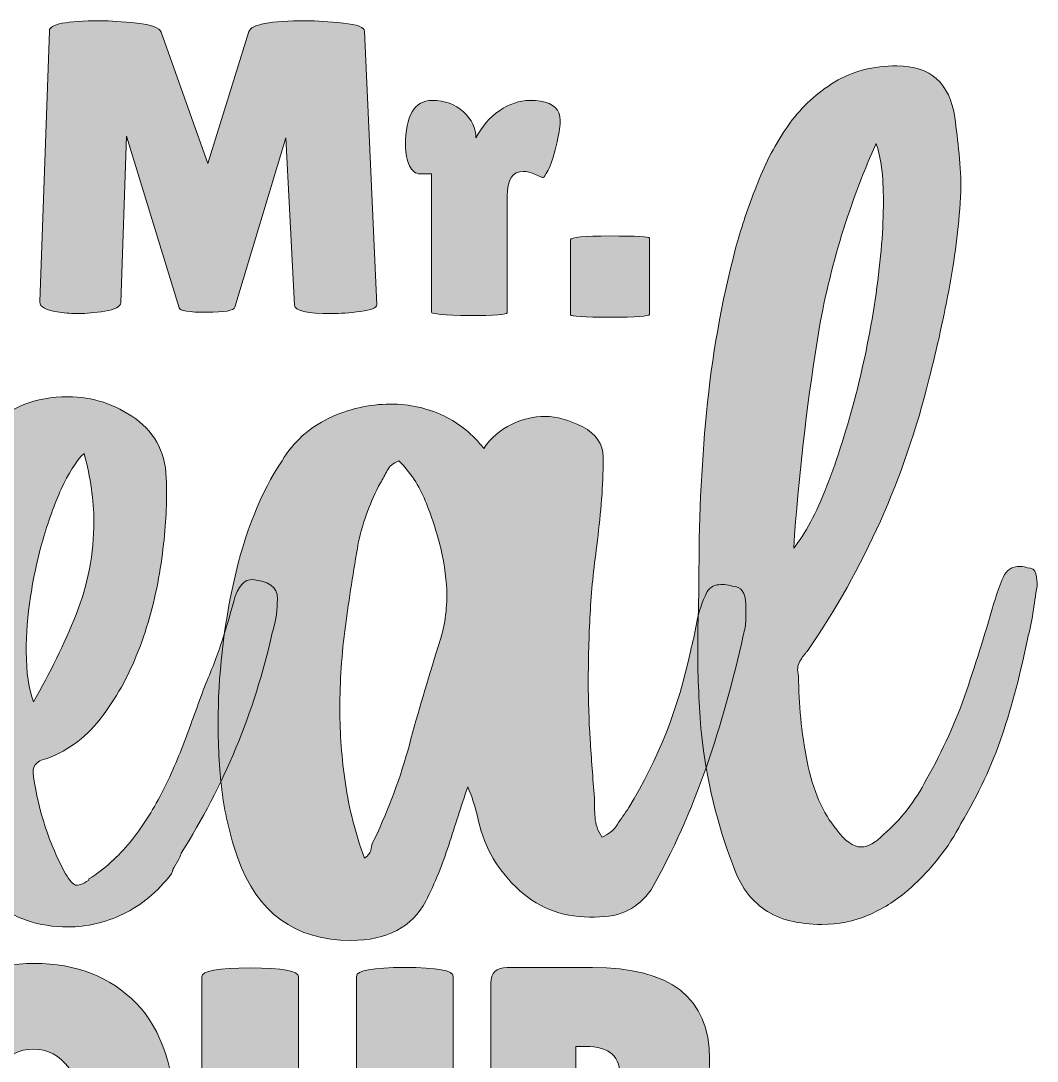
# Model space of a CAD drawing. Header units: inches. Extents: x 149 to 932, y -959 to -133.
# Drawn here: x 502.6 to 923.9, y -564.3 to -133 of the extents above; entities that cross this region are included whole.
import ezdxf

# ---------------------------------------------------------------- set-up
doc = ezdxf.new("R2010")
doc.units = ezdxf.units.IN
doc.header["$MEASUREMENT"] = 0
doc.layers.add('Layer 1', color=7, linetype='Continuous')

# ---------------------------------------------------------------- blocks, each defined once
blk = doc.blocks.new('block 3')
at = {"layer": 'Layer 1', "true_color": 0xce0100}
h = blk.add_hatch(color=12, dxfattribs=at)
h.dxf.hatch_style = 2
edge = h.paths.add_edge_path()
edge.add_spline(control_points=[(507.72, -656.62), (490.41, -656.62), (476.31, -650.95), (465.4, -639.62), (454.5, -628.28), (449.05, -611.74), (449.05, -590), (449.05, -568.26), (454.56, -551.78), (465.59, -540.57), (476.61, -529.36), (490.84, -523.75), (508.27, -523.75), (525.71, -523.75), (539.78, -529.27), (550.5, -540.29), (561.22, -551.32), (566.58, -568.01), (566.58, -590.37), (566.58, -612.73), (561.09, -629.36), (550.13, -640.26), (539.17, -651.17), (525.03, -656.62), (507.72, -656.62)], knot_values=[0, 0, 0, 0, 1, 1, 1, 2, 2, 2, 3, 3, 3, 4, 4, 4, 5, 5, 5, 6, 6, 6, 7, 7, 7, 8, 8, 8, 8], degree=3, periodic=1)
edge = h.paths.add_edge_path()
edge.add_spline(control_points=[(507.81, -559.23), (501.9, -559.23), (496.94, -561.94), (492.94, -567.36), (488.93, -572.79), (486.93, -580.39), (486.93, -590.18), (486.93, -599.98), (488.84, -607.49), (492.66, -612.73), (496.48, -617.97), (501.5, -620.58), (507.72, -620.58), (513.94, -620.58), (518.99, -617.94), (522.87, -612.64), (526.75, -607.34), (528.7, -599.76), (528.7, -589.91), (528.7, -580.05), (526.69, -572.48), (522.69, -567.18), (518.68, -561.88), (513.73, -559.23), (507.81, -559.23)], knot_values=[0, 0, 0, 0, 1, 1, 1, 2, 2, 2, 3, 3, 3, 4, 4, 4, 5, 5, 5, 6, 6, 6, 7, 7, 7, 8, 8, 8, 8], degree=3, periodic=1)
h = blk.add_hatch(color=12, dxfattribs=at)
h.dxf.hatch_style = 2
edge = h.paths.add_edge_path()
edge.add_spline(control_points=[(641.79, -529.11), (641.79, -526.65), (648.47, -525.41), (661.84, -525.41), (675.2, -525.41), (681.89, -526.65), (681.89, -529.11), (681.89, -529.11), (681.89, -613.93), (681.89, -613.93), (681.89, -626.5), (677.39, -636.75), (668.4, -644.7), (659.4, -652.64), (646.99, -656.62), (631.16, -656.62), (615.33, -656.62), (602.45, -652.52), (592.54, -644.33), (582.62, -636.14), (577.66, -625.08), (577.66, -611.16), (577.66, -611.16), (577.66, -529.29), (577.66, -529.29), (577.66, -526.83), (584.34, -525.6), (597.71, -525.6), (611.08, -525.6), (617.76, -526.83), (617.76, -529.29), (617.76, -529.29), (617.76, -612.64), (617.76, -612.64), (617.76, -615.1), (619.06, -617.07), (621.65, -618.55), (624.35, -620.03), (627.19, -620.77), (630.15, -620.77), (633.1, -620.77), (635.78, -620.09), (638.18, -618.73), (640.58, -617.38), (641.79, -615.35), (641.79, -612.64), (641.79, -612.64), (641.79, -529.11), (641.79, -529.11)], knot_values=[0, 0, 0, 0, 1, 1, 1, 2, 2, 2, 3, 3, 3, 4, 4, 4, 5, 5, 5, 6, 6, 6, 7, 7, 7, 8, 8, 8, 9, 9, 9, 10, 10, 10, 11, 11, 11, 12, 12, 12, 13, 13, 13, 14, 14, 14, 15, 15, 15, 16, 16, 16, 16], degree=3, periodic=1)
h = blk.add_hatch(color=12, dxfattribs=at)
h.dxf.hatch_style = 2
edge = h.paths.add_edge_path()
edge.add_spline(control_points=[(732.71, -652.18), (732.71, -654.15), (726.85, -655.14), (715.15, -655.14), (703.32, -655.14), (697.41, -654.21), (697.41, -652.37), (697.41, -652.37), (697.41, -531.88), (697.41, -531.88), (697.41, -527.57), (699.69, -525.41), (704.25, -525.41), (704.25, -525.41), (739.54, -525.41), (739.54, -525.41), (771.94, -525.41), (788.14, -538.04), (788.14, -563.3), (788.14, -570.94), (786.66, -577.87), (783.71, -584.09), (780.75, -590.31), (776.56, -595.27), (771.14, -598.96), (771.14, -598.96), (794.43, -637.77), (794.43, -637.77), (793.44, -640.72), (790.23, -644.12), (784.81, -647.93), (777.42, -653.23), (771.33, -655.88), (766.52, -655.88), (761.72, -655.88), (758.14, -654.15), (755.8, -650.7), (755.8, -650.7), (738.43, -610.23), (738.43, -610.23), (738.43, -610.23), (732.71, -610.23), (732.71, -610.23), (732.71, -610.23), (732.71, -652.18), (732.71, -652.18)], knot_values=[0, 0, 0, 0, 1, 1, 1, 2, 2, 2, 3, 3, 3, 4, 4, 4, 5, 5, 5, 6, 6, 6, 7, 7, 7, 8, 8, 8, 9, 9, 9, 10, 10, 10, 11, 11, 11, 12, 12, 12, 13, 13, 13, 14, 14, 14, 15, 15, 15, 15], degree=3, periodic=1)
edge = h.paths.add_edge_path()
edge.add_spline(control_points=[(732.71, -558.12), (732.71, -558.12), (732.71, -585.84), (732.71, -585.84), (732.71, -585.84), (733.63, -585.84), (733.63, -585.84), (745.33, -585.84), (751.18, -580.98), (751.18, -571.24), (751.18, -566.81), (750.04, -563.51), (747.77, -561.36), (745.48, -559.2), (741.76, -558.12), (736.58, -558.12), (736.58, -558.12), (732.71, -558.12), (732.71, -558.12)], knot_values=[0, 0, 0, 0, 1, 1, 1, 2, 2, 2, 3, 3, 3, 4, 4, 4, 5, 5, 5, 6, 6, 6, 6], degree=3, periodic=1)
at = {"layer": 'Layer 1', "lineweight": 0}
for points, knots in [([(507.72, -656.62), (490.41, -656.62), (476.31, -650.95), (465.4, -639.62), (454.5, -628.28), (449.05, -611.74), (449.05, -590), (449.05, -568.26), (454.56, -551.78), (465.59, -540.57), (476.61, -529.36), (490.84, -523.75), (508.27, -523.75), (525.71, -523.75), (539.78, -529.27), (550.5, -540.29), (561.22, -551.32), (566.58, -568.01), (566.58, -590.37), (566.58, -612.73), (561.09, -629.36), (550.13, -640.26), (539.17, -651.17), (525.03, -656.62), (507.72, -656.62)], [0, 0, 0, 0, 1, 1, 1, 2, 2, 2, 3, 3, 3, 4, 4, 4, 5, 5, 5, 6, 6, 6, 7, 7, 7, 8, 8, 8, 8]), ([(641.79, -529.11), (641.79, -526.65), (648.47, -525.41), (661.84, -525.41), (675.2, -525.41), (681.89, -526.65), (681.89, -529.11), (681.89, -529.11), (681.89, -613.93), (681.89, -613.93), (681.89, -626.5), (677.39, -636.75), (668.4, -644.7), (659.4, -652.64), (646.99, -656.62), (631.16, -656.62), (615.33, -656.62), (602.45, -652.52), (592.54, -644.33), (582.62, -636.14), (577.66, -625.08), (577.66, -611.16), (577.66, -611.16), (577.66, -529.29), (577.66, -529.29), (577.66, -526.83), (584.34, -525.6), (597.71, -525.6), (611.08, -525.6), (617.76, -526.83), (617.76, -529.29), (617.76, -529.29), (617.76, -612.64), (617.76, -612.64), (617.76, -615.1), (619.06, -617.07), (621.65, -618.55), (624.35, -620.03), (627.19, -620.77), (630.15, -620.77), (633.1, -620.77), (635.78, -620.09), (638.18, -618.73), (640.58, -617.38), (641.79, -615.35), (641.79, -612.64), (641.79, -612.64), (641.79, -529.11), (641.79, -529.11)], [0, 0, 0, 0, 1, 1, 1, 2, 2, 2, 3, 3, 3, 4, 4, 4, 5, 5, 5, 6, 6, 6, 7, 7, 7, 8, 8, 8, 9, 9, 9, 10, 10, 10, 11, 11, 11, 12, 12, 12, 13, 13, 13, 14, 14, 14, 15, 15, 15, 16, 16, 16, 16]), ([(732.71, -652.18), (732.71, -654.15), (726.85, -655.14), (715.15, -655.14), (703.32, -655.14), (697.41, -654.21), (697.41, -652.37), (697.41, -652.37), (697.41, -531.88), (697.41, -531.88), (697.41, -527.57), (699.69, -525.41), (704.25, -525.41), (704.25, -525.41), (739.54, -525.41), (739.54, -525.41), (771.94, -525.41), (788.14, -538.04), (788.14, -563.3), (788.14, -570.94), (786.66, -577.87), (783.71, -584.09), (780.75, -590.31), (776.56, -595.27), (771.14, -598.96), (771.14, -598.96), (794.43, -637.77), (794.43, -637.77), (793.44, -640.72), (790.23, -644.12), (784.81, -647.93), (777.42, -653.23), (771.33, -655.88), (766.52, -655.88), (761.72, -655.88), (758.14, -654.15), (755.8, -650.7), (755.8, -650.7), (738.43, -610.23), (738.43, -610.23), (738.43, -610.23), (732.71, -610.23), (732.71, -610.23), (732.71, -610.23), (732.71, -652.18), (732.71, -652.18)], [0, 0, 0, 0, 1, 1, 1, 2, 2, 2, 3, 3, 3, 4, 4, 4, 5, 5, 5, 6, 6, 6, 7, 7, 7, 8, 8, 8, 9, 9, 9, 10, 10, 10, 11, 11, 11, 12, 12, 12, 13, 13, 13, 14, 14, 14, 15, 15, 15, 15]), ([(507.81, -559.23), (501.9, -559.23), (496.94, -561.94), (492.94, -567.36), (488.93, -572.79), (486.93, -580.39), (486.93, -590.18), (486.93, -599.98), (488.84, -607.49), (492.66, -612.73), (496.48, -617.97), (501.5, -620.58), (507.72, -620.58), (513.94, -620.58), (518.99, -617.94), (522.87, -612.64), (526.75, -607.34), (528.7, -599.76), (528.7, -589.91), (528.7, -580.05), (526.69, -572.48), (522.69, -567.18), (518.68, -561.88), (513.73, -559.23), (507.81, -559.23)], [0, 0, 0, 0, 1, 1, 1, 2, 2, 2, 3, 3, 3, 4, 4, 4, 5, 5, 5, 6, 6, 6, 7, 7, 7, 8, 8, 8, 8]), ([(732.71, -558.12), (732.71, -558.12), (732.71, -585.84), (732.71, -585.84), (732.71, -585.84), (733.63, -585.84), (733.63, -585.84), (745.33, -585.84), (751.18, -580.98), (751.18, -571.24), (751.18, -566.81), (750.04, -563.51), (747.77, -561.36), (745.48, -559.2), (741.76, -558.12), (736.58, -558.12), (736.58, -558.12), (732.71, -558.12), (732.71, -558.12)], [0, 0, 0, 0, 1, 1, 1, 2, 2, 2, 3, 3, 3, 4, 4, 4, 5, 5, 5, 6, 6, 6, 6])]:
    blk.add_open_spline(points, degree=3, knots=knots, dxfattribs=at)
blk = doc.blocks.new('block 4')
at = {"layer": 'Layer 1', "true_color": 0x231f20}
h = blk.add_hatch(color=250, dxfattribs=at)
h.dxf.hatch_style = 2
edge = h.paths.add_edge_path()
edge.add_spline(control_points=[(784.73, -428.55), (783.72, -416.66), (783.21, -405.27), (783.21, -394.39), (783.21, -388.62), (783.28, -383.01), (783.46, -377.57), (783.63, -372.14), (783.72, -366.53), (783.72, -360.74), (783.72, -337.29), (784.9, -314.1), (787.28, -291.16), (789.65, -268.22), (793.91, -245.53), (800.03, -223.1), (802.4, -215.29), (805.29, -207.13), (808.7, -198.63), (812.09, -190.14), (816.34, -182.4), (821.44, -175.43), (826.54, -168.47), (832.73, -162.78), (840.05, -158.36), (847.35, -153.94), (855.93, -151.73), (865.79, -151.73), (879.72, -151.73), (887.71, -158.87), (889.75, -173.14), (890.43, -177.9), (891.03, -182.91), (891.54, -188.18), (892.05, -193.45), (892.3, -198.63), (892.3, -203.73), (891.62, -216.65), (890.09, -229.56), (887.71, -242.47), (885.33, -255.39), (882.44, -268.47), (879.05, -281.73), (873.95, -302.12), (867.23, -321.67), (858.91, -340.36), (850.58, -359.05), (840.47, -377.06), (828.58, -394.39), (827.56, -395.41), (826.54, -396.77), (825.52, -398.47), (824.5, -400.18), (824.32, -402.22), (825.01, -404.59), (825.01, -416.15), (826.19, -427.96), (828.58, -440.02), (830.95, -452.09), (835.03, -461.52), (840.81, -468.31), (844.2, -473.08), (847.6, -475.45), (851.01, -475.45), (853.72, -475.45), (856.78, -473.75), (860.18, -470.35), (867.32, -464.23), (873.26, -456.59), (878.03, -447.41), (884.82, -435.52), (890.34, -423.28), (894.59, -410.71), (898.84, -398.14), (902.83, -385.39), (906.57, -372.47), (907.59, -369.41), (908.7, -366.44), (909.89, -363.55), (911.08, -360.67), (913.37, -359.21), (916.77, -359.21), (918.12, -359.21), (919.14, -359.39), (919.83, -359.72), (921.87, -359.72), (923.06, -360.58), (923.4, -362.28), (923.73, -363.98), (923.91, -365.68), (923.91, -367.37), (923.22, -371.12), (922.64, -374.85), (922.13, -378.59), (921.61, -382.33), (920.85, -385.9), (919.83, -389.29), (917.1, -403.23), (913.63, -416.49), (909.38, -429.06), (905.12, -441.64), (899.44, -453.87), (892.3, -465.76), (889.92, -470.53), (886.77, -475.37), (882.87, -480.29), (878.96, -485.22), (874.63, -489.72), (869.87, -493.8), (865.11, -497.88), (859.75, -501.2), (853.81, -503.75), (847.86, -506.29), (841.49, -507.57), (834.69, -507.57), (824.83, -507.57), (816.93, -505.53), (810.99, -501.45), (805.04, -497.37), (800.7, -491.43), (797.99, -483.61), (791.19, -465.94), (786.77, -447.59), (784.73, -428.55)], knot_values=[0, 0, 0, 0, 1, 1, 1, 2, 2, 2, 3, 3, 3, 4, 4, 4, 5, 5, 5, 6, 6, 6, 7, 7, 7, 8, 8, 8, 9, 9, 9, 10, 10, 10, 11, 11, 11, 12, 12, 12, 13, 13, 13, 14, 14, 14, 15, 15, 15, 16, 16, 16, 17, 17, 17, 18, 18, 18, 19, 19, 19, 20, 20, 20, 21, 21, 21, 22, 22, 22, 23, 23, 23, 24, 24, 24, 25, 25, 25, 26, 26, 26, 27, 27, 27, 28, 28, 28, 29, 29, 29, 30, 30, 30, 31, 31, 31, 32, 32, 32, 33, 33, 33, 34, 34, 34, 35, 35, 35, 36, 36, 36, 37, 37, 37, 38, 38, 38, 39, 39, 39, 40, 40, 40, 41, 41, 41, 41], degree=3, periodic=1)
edge = h.paths.add_edge_path()
edge.add_spline(control_points=[(857.13, -183.84), (845.22, -210.7), (837.07, -238.06), (832.66, -265.92), (828.23, -293.8), (825.01, -322.34), (822.97, -351.57), (827.72, -345.79), (832.31, -337.21), (836.73, -325.82), (841.15, -314.44), (845.14, -301.86), (848.71, -288.1), (852.28, -274.34), (855.09, -260.32), (857.13, -246.04), (859.16, -231.77), (860.18, -219.02), (860.18, -207.81), (860.18, -197.27), (859.16, -189.29), (857.13, -183.84)], knot_values=[0, 0, 0, 0, 1, 1, 1, 2, 2, 2, 3, 3, 3, 4, 4, 4, 5, 5, 5, 6, 6, 6, 7, 7, 7, 7], degree=3, periodic=1)
h = blk.add_hatch(color=250, dxfattribs=at)
h.dxf.hatch_style = 2
edge = h.paths.add_edge_path()
edge.add_spline(control_points=[(530.86, -488.7), (537.31, -484.63), (543.01, -479.53), (547.94, -473.41), (552.86, -467.29), (557.2, -460.59), (560.94, -453.27), (564.67, -445.97), (567.99, -438.41), (570.88, -430.59), (573.76, -422.78), (576.57, -415.13), (579.29, -407.65), (582.01, -401.53), (584.3, -395.5), (586.17, -389.55), (588.04, -383.61), (589.82, -377.57), (591.53, -371.45), (593.57, -366.02), (596.45, -363.81), (600.19, -364.83), (606.99, -365.84), (609.88, -369.08), (608.86, -374.51), (608.86, -376.89), (608.68, -378.93), (608.35, -380.63), (608.01, -382.33), (607.5, -384.37), (606.82, -386.75), (603.08, -403.4), (598.07, -419.29), (591.78, -434.41), (585.49, -449.54), (577.93, -464.07), (569.1, -478), (569.1, -478.34), (568.75, -479.19), (568.07, -480.55), (568.07, -480.55), (566.04, -484.12), (566.04, -484.12), (565.69, -484.8), (565.53, -485.22), (565.53, -485.39), (565.53, -485.57), (565.35, -485.99), (565.02, -486.66), (559.23, -494.15), (552.61, -499.66), (545.13, -503.24), (537.66, -506.8), (530.01, -508.59), (522.19, -508.59), (509.96, -508.59), (499.68, -505.11), (491.35, -498.14), (483.02, -491.17), (476.39, -482.51), (471.47, -472.14), (466.54, -461.77), (462.97, -450.65), (460.76, -438.74), (458.55, -426.85), (457.45, -416.15), (457.45, -406.63), (458.13, -396.77), (459.31, -385.13), (461.02, -371.7), (462.71, -358.28), (465.86, -345.45), (470.45, -333.22), (475.04, -320.98), (481.41, -310.53), (489.57, -301.86), (497.72, -293.2), (508.6, -288.86), (522.19, -288.86), (532.39, -288.86), (541.73, -291.92), (550.23, -298.04), (558.72, -304.16), (562.98, -313), (562.98, -324.55), (562.98, -324.55), (562.98, -330.67), (562.98, -330.67), (562.98, -339.17), (562.13, -348.94), (560.43, -359.98), (558.72, -371.03), (555.92, -381.82), (552.02, -392.35), (548.11, -402.89), (543.01, -412.41), (536.72, -420.9), (530.43, -429.4), (522.7, -435.35), (513.53, -438.74), (508.76, -439.76), (506.9, -442.31), (507.92, -446.39), (509.96, -460.67), (514.37, -474.1), (521.17, -486.66), (522.87, -489.39), (524.23, -490.92), (525.25, -491.26), (526.27, -491.6), (528.14, -490.92), (530.86, -489.21), (530.86, -489.21), (530.86, -488.7), (530.86, -488.7)], knot_values=[0, 0, 0, 0, 1, 1, 1, 2, 2, 2, 3, 3, 3, 4, 4, 4, 5, 5, 5, 6, 6, 6, 7, 7, 7, 8, 8, 8, 9, 9, 9, 10, 10, 10, 11, 11, 11, 12, 12, 12, 13, 13, 13, 14, 14, 14, 15, 15, 15, 16, 16, 16, 17, 17, 17, 18, 18, 18, 19, 19, 19, 20, 20, 20, 21, 21, 21, 22, 22, 22, 23, 23, 23, 24, 24, 24, 25, 25, 25, 26, 26, 26, 27, 27, 27, 28, 28, 28, 29, 29, 29, 30, 30, 30, 31, 31, 31, 32, 32, 32, 33, 33, 33, 34, 34, 34, 35, 35, 35, 36, 36, 36, 37, 37, 37, 38, 38, 38, 38], degree=3, periodic=1)
edge = h.paths.add_edge_path()
edge.add_spline(control_points=[(528.82, -312.31), (525.42, -315.72), (522.27, -320.65), (519.39, -327.1), (516.5, -333.56), (513.95, -340.61), (511.74, -348.25), (509.53, -355.9), (507.83, -363.72), (506.65, -371.7), (505.45, -379.7), (504.86, -387.26), (504.86, -394.39), (504.86, -403.23), (505.88, -410.2), (507.92, -415.29), (514.71, -403.4), (520.58, -391.33), (525.51, -379.1), (530.43, -366.86), (532.9, -353.95), (532.9, -340.36), (532.9, -331.86), (531.54, -322.51), (528.82, -312.31)], knot_values=[0, 0, 0, 0, 1, 1, 1, 2, 2, 2, 3, 3, 3, 4, 4, 4, 5, 5, 5, 6, 6, 6, 7, 7, 7, 8, 8, 8, 8], degree=3, periodic=1)
h = blk.add_hatch(color=250, dxfattribs=at)
h.dxf.hatch_style = 2
edge = h.paths.add_edge_path()
edge.add_spline(control_points=[(719.99, -297.02), (724.75, -297.02), (729.93, -298.47), (735.54, -301.35), (741.15, -304.25), (743.95, -308.41), (743.95, -313.84), (743.95, -313.84), (743.95, -316.9), (743.95, -316.9), (743.95, -322.34), (743.7, -327.86), (743.19, -333.47), (742.68, -339.08), (742.08, -344.77), (741.4, -350.55), (740.04, -360.07), (739.11, -369.5), (738.6, -378.84), (738.09, -388.2), (737.83, -397.63), (737.83, -407.14), (737.83, -414.96), (738.09, -422.86), (738.6, -430.84), (739.11, -438.83), (739.7, -446.9), (740.38, -455.06), (740.38, -457.78), (740.46, -460.5), (740.64, -463.21), (740.8, -465.94), (741.74, -468.66), (743.44, -471.37), (746.16, -470.35), (748.28, -468.66), (749.81, -466.27), (751.34, -463.9), (752.95, -461.52), (754.66, -459.14), (766.89, -439.09), (775.38, -417.51), (780.15, -394.39), (781.17, -390.66), (782.01, -386.83), (782.7, -382.92), (783.37, -379.02), (784.56, -375.19), (786.26, -371.45), (787.28, -368.74), (788.89, -367.21), (791.11, -366.86), (793.31, -366.53), (795.44, -366.7), (797.48, -367.37), (801.22, -367.37), (803.09, -369.92), (803.09, -375.02), (803.09, -377.4), (803.09, -379.53), (803.09, -381.39), (803.09, -383.26), (802.75, -385.39), (802.07, -387.77), (797.99, -406.46), (792.89, -424.65), (786.77, -442.31), (780.66, -459.99), (773.01, -476.98), (763.83, -493.29), (761.11, -497.04), (757.97, -499.84), (754.4, -501.71), (750.83, -503.58), (746.16, -504.51), (740.38, -504.51), (740.38, -504.51), (738.34, -504.51), (738.34, -504.51), (726.44, -504.51), (716.25, -500.35), (707.76, -492.02), (699.26, -483.7), (693.99, -473.92), (691.95, -462.7), (690.93, -458.63), (689.57, -454.55), (687.87, -450.47), (685.15, -458.63), (682.52, -466.7), (679.97, -474.68), (677.42, -482.68), (674.28, -490.41), (670.54, -497.88), (664.76, -508.75), (654.39, -514.2), (639.44, -514.2), (616.33, -514.2), (600.7, -502.81), (592.54, -480.04), (589.48, -471.21), (587.35, -462.37), (586.17, -453.53), (584.97, -444.7), (584.39, -434.84), (584.39, -423.96), (584.39, -404.59), (586.59, -384.96), (591.01, -365.08), (595.42, -345.2), (602.05, -328.63), (610.89, -315.37), (615.65, -307.56), (622.11, -301.7), (630.27, -297.79), (638.42, -293.88), (646.91, -291.92), (655.76, -291.92), (663.91, -291.92), (671.3, -293.54), (677.93, -296.77), (684.56, -300), (690.08, -304.5), (694.5, -310.28), (697.56, -305.86), (701.38, -302.55), (705.97, -300.33), (710.56, -298.13), (715.23, -297.02), (719.99, -297.02)], knot_values=[0, 0, 0, 0, 1, 1, 1, 2, 2, 2, 3, 3, 3, 4, 4, 4, 5, 5, 5, 6, 6, 6, 7, 7, 7, 8, 8, 8, 9, 9, 9, 10, 10, 10, 11, 11, 11, 12, 12, 12, 13, 13, 13, 14, 14, 14, 15, 15, 15, 16, 16, 16, 17, 17, 17, 18, 18, 18, 19, 19, 19, 20, 20, 20, 21, 21, 21, 22, 22, 22, 23, 23, 23, 24, 24, 24, 25, 25, 25, 26, 26, 26, 27, 27, 27, 28, 28, 28, 29, 29, 29, 30, 30, 30, 31, 31, 31, 32, 32, 32, 33, 33, 33, 34, 34, 34, 35, 35, 35, 36, 36, 36, 37, 37, 37, 38, 38, 38, 39, 39, 39, 40, 40, 40, 41, 41, 41, 42, 42, 42, 43, 43, 43, 43], degree=3, periodic=1)
edge = h.paths.add_edge_path()
edge.add_spline(control_points=[(675.64, -392.35), (678.01, -385.56), (679.21, -378.42), (679.21, -370.94), (679.21, -365.51), (678.35, -359.05), (676.66, -351.57), (674.95, -344.77), (672.83, -338.23), (670.28, -331.94), (667.74, -325.66), (664.08, -320.14), (659.32, -315.37), (656.94, -316.39), (655.33, -317.76), (654.48, -319.45), (653.63, -321.16), (652.7, -322.85), (651.68, -324.55), (647.6, -332.03), (644.54, -340.36), (642.5, -349.53), (640.46, -361.09), (638.68, -372.56), (637.15, -383.94), (635.62, -395.33), (634.85, -406.8), (634.85, -418.35), (634.85, -428.55), (635.62, -438.83), (637.15, -449.2), (638.68, -459.57), (641.31, -469.84), (645.05, -480.04), (646.75, -479.02), (647.68, -477.74), (647.85, -476.21), (648.02, -474.68), (648.44, -473.41), (649.13, -472.39), (655.25, -459.48), (660.09, -446.39), (663.66, -433.14), (667.23, -419.88), (671.22, -406.29), (675.64, -392.35)], knot_values=[0, 0, 0, 0, 1, 1, 1, 2, 2, 2, 3, 3, 3, 4, 4, 4, 5, 5, 5, 6, 6, 6, 7, 7, 7, 8, 8, 8, 9, 9, 9, 10, 10, 10, 11, 11, 11, 12, 12, 12, 13, 13, 13, 14, 14, 14, 15, 15, 15, 15], degree=3, periodic=1)
at = {"layer": 'Layer 1', "lineweight": 0}
for points, knots in [([(784.73, -428.55), (783.72, -416.66), (783.21, -405.27), (783.21, -394.39), (783.21, -388.62), (783.28, -383.01), (783.46, -377.57), (783.63, -372.14), (783.72, -366.53), (783.72, -360.74), (783.72, -337.29), (784.9, -314.1), (787.28, -291.16), (789.65, -268.22), (793.91, -245.53), (800.03, -223.1), (802.4, -215.29), (805.29, -207.13), (808.7, -198.63), (812.09, -190.14), (816.34, -182.4), (821.44, -175.43), (826.54, -168.47), (832.73, -162.78), (840.05, -158.36), (847.35, -153.94), (855.93, -151.73), (865.79, -151.73), (879.72, -151.73), (887.71, -158.87), (889.75, -173.14), (890.43, -177.9), (891.03, -182.91), (891.54, -188.18), (892.05, -193.45), (892.3, -198.63), (892.3, -203.73), (891.62, -216.65), (890.09, -229.56), (887.71, -242.47), (885.33, -255.39), (882.44, -268.47), (879.05, -281.73), (873.95, -302.12), (867.23, -321.67), (858.91, -340.36), (850.58, -359.05), (840.47, -377.06), (828.58, -394.39), (827.56, -395.41), (826.54, -396.77), (825.52, -398.47), (824.5, -400.18), (824.32, -402.22), (825.01, -404.59), (825.01, -416.15), (826.19, -427.96), (828.58, -440.02), (830.95, -452.09), (835.03, -461.52), (840.81, -468.31), (844.2, -473.08), (847.6, -475.45), (851.01, -475.45), (853.72, -475.45), (856.78, -473.75), (860.18, -470.35), (867.32, -464.23), (873.26, -456.59), (878.03, -447.41), (884.82, -435.52), (890.34, -423.28), (894.59, -410.71), (898.84, -398.14), (902.83, -385.39), (906.57, -372.47), (907.59, -369.41), (908.7, -366.44), (909.89, -363.55), (911.08, -360.67), (913.37, -359.21), (916.77, -359.21), (918.12, -359.21), (919.14, -359.39), (919.83, -359.72), (921.87, -359.72), (923.06, -360.58), (923.4, -362.28), (923.73, -363.98), (923.91, -365.68), (923.91, -367.37), (923.22, -371.12), (922.64, -374.85), (922.13, -378.59), (921.61, -382.33), (920.85, -385.9), (919.83, -389.29), (917.1, -403.23), (913.63, -416.49), (909.38, -429.06), (905.12, -441.64), (899.44, -453.87), (892.3, -465.76), (889.92, -470.53), (886.77, -475.37), (882.87, -480.29), (878.96, -485.22), (874.63, -489.72), (869.87, -493.8), (865.11, -497.88), (859.75, -501.2), (853.81, -503.75), (847.86, -506.29), (841.49, -507.57), (834.69, -507.57), (824.83, -507.57), (816.93, -505.53), (810.99, -501.45), (805.04, -497.37), (800.7, -491.43), (797.99, -483.61), (791.19, -465.94), (786.77, -447.59), (784.73, -428.55)], [0, 0, 0, 0, 1, 1, 1, 2, 2, 2, 3, 3, 3, 4, 4, 4, 5, 5, 5, 6, 6, 6, 7, 7, 7, 8, 8, 8, 9, 9, 9, 10, 10, 10, 11, 11, 11, 12, 12, 12, 13, 13, 13, 14, 14, 14, 15, 15, 15, 16, 16, 16, 17, 17, 17, 18, 18, 18, 19, 19, 19, 20, 20, 20, 21, 21, 21, 22, 22, 22, 23, 23, 23, 24, 24, 24, 25, 25, 25, 26, 26, 26, 27, 27, 27, 28, 28, 28, 29, 29, 29, 30, 30, 30, 31, 31, 31, 32, 32, 32, 33, 33, 33, 34, 34, 34, 35, 35, 35, 36, 36, 36, 37, 37, 37, 38, 38, 38, 39, 39, 39, 40, 40, 40, 41, 41, 41, 41]), ([(857.13, -183.84), (845.22, -210.7), (837.07, -238.06), (832.66, -265.92), (828.23, -293.8), (825.01, -322.34), (822.97, -351.57), (827.72, -345.79), (832.31, -337.21), (836.73, -325.82), (841.15, -314.44), (845.14, -301.86), (848.71, -288.1), (852.28, -274.34), (855.09, -260.32), (857.13, -246.04), (859.16, -231.77), (860.18, -219.02), (860.18, -207.81), (860.18, -197.27), (859.16, -189.29), (857.13, -183.84)], [0, 0, 0, 0, 1, 1, 1, 2, 2, 2, 3, 3, 3, 4, 4, 4, 5, 5, 5, 6, 6, 6, 7, 7, 7, 7]), ([(530.86, -488.7), (537.31, -484.63), (543.01, -479.53), (547.94, -473.41), (552.86, -467.29), (557.2, -460.59), (560.94, -453.27), (564.67, -445.97), (567.99, -438.41), (570.88, -430.59), (573.76, -422.78), (576.57, -415.13), (579.29, -407.65), (582.01, -401.53), (584.3, -395.5), (586.17, -389.55), (588.04, -383.61), (589.82, -377.57), (591.53, -371.45), (593.57, -366.02), (596.45, -363.81), (600.19, -364.83), (606.99, -365.84), (609.88, -369.08), (608.86, -374.51), (608.86, -376.89), (608.68, -378.93), (608.35, -380.63), (608.01, -382.33), (607.5, -384.37), (606.82, -386.75), (603.08, -403.4), (598.07, -419.29), (591.78, -434.41), (585.49, -449.54), (577.93, -464.07), (569.1, -478), (569.1, -478.34), (568.75, -479.19), (568.07, -480.55), (568.07, -480.55), (566.04, -484.12), (566.04, -484.12), (565.69, -484.8), (565.53, -485.22), (565.53, -485.39), (565.53, -485.57), (565.35, -485.99), (565.02, -486.66), (559.23, -494.15), (552.61, -499.66), (545.13, -503.24), (537.66, -506.8), (530.01, -508.59), (522.19, -508.59), (509.96, -508.59), (499.68, -505.11), (491.35, -498.14), (483.02, -491.17), (476.39, -482.51), (471.47, -472.14), (466.54, -461.77), (462.97, -450.65), (460.76, -438.74), (458.55, -426.85), (457.45, -416.15), (457.45, -406.63), (458.13, -396.77), (459.31, -385.13), (461.02, -371.7), (462.71, -358.28), (465.86, -345.45), (470.45, -333.22), (475.04, -320.98), (481.41, -310.53), (489.57, -301.86), (497.72, -293.2), (508.6, -288.86), (522.19, -288.86), (532.39, -288.86), (541.73, -291.92), (550.23, -298.04), (558.72, -304.16), (562.98, -313), (562.98, -324.55), (562.98, -324.55), (562.98, -330.67), (562.98, -330.67), (562.98, -339.17), (562.13, -348.94), (560.43, -359.98), (558.72, -371.03), (555.92, -381.82), (552.02, -392.35), (548.11, -402.89), (543.01, -412.41), (536.72, -420.9), (530.43, -429.4), (522.7, -435.35), (513.53, -438.74), (508.76, -439.76), (506.9, -442.31), (507.92, -446.39), (509.96, -460.67), (514.37, -474.1), (521.17, -486.66), (522.87, -489.39), (524.23, -490.92), (525.25, -491.26), (526.27, -491.6), (528.14, -490.92), (530.86, -489.21), (530.86, -489.21), (530.86, -488.7), (530.86, -488.7)], [0, 0, 0, 0, 1, 1, 1, 2, 2, 2, 3, 3, 3, 4, 4, 4, 5, 5, 5, 6, 6, 6, 7, 7, 7, 8, 8, 8, 9, 9, 9, 10, 10, 10, 11, 11, 11, 12, 12, 12, 13, 13, 13, 14, 14, 14, 15, 15, 15, 16, 16, 16, 17, 17, 17, 18, 18, 18, 19, 19, 19, 20, 20, 20, 21, 21, 21, 22, 22, 22, 23, 23, 23, 24, 24, 24, 25, 25, 25, 26, 26, 26, 27, 27, 27, 28, 28, 28, 29, 29, 29, 30, 30, 30, 31, 31, 31, 32, 32, 32, 33, 33, 33, 34, 34, 34, 35, 35, 35, 36, 36, 36, 37, 37, 37, 38, 38, 38, 38]), ([(719.99, -297.02), (724.75, -297.02), (729.93, -298.47), (735.54, -301.35), (741.15, -304.25), (743.95, -308.41), (743.95, -313.84), (743.95, -313.84), (743.95, -316.9), (743.95, -316.9), (743.95, -322.34), (743.7, -327.86), (743.19, -333.47), (742.68, -339.08), (742.08, -344.77), (741.4, -350.55), (740.04, -360.07), (739.11, -369.5), (738.6, -378.84), (738.09, -388.2), (737.83, -397.63), (737.83, -407.14), (737.83, -414.96), (738.09, -422.86), (738.6, -430.84), (739.11, -438.83), (739.7, -446.9), (740.38, -455.06), (740.38, -457.78), (740.46, -460.5), (740.64, -463.21), (740.8, -465.94), (741.74, -468.66), (743.44, -471.37), (746.16, -470.35), (748.28, -468.66), (749.81, -466.27), (751.34, -463.9), (752.95, -461.52), (754.66, -459.14), (766.89, -439.09), (775.38, -417.51), (780.15, -394.39), (781.17, -390.66), (782.01, -386.83), (782.7, -382.92), (783.37, -379.02), (784.56, -375.19), (786.26, -371.45), (787.28, -368.74), (788.89, -367.21), (791.11, -366.86), (793.31, -366.53), (795.44, -366.7), (797.48, -367.37), (801.22, -367.37), (803.09, -369.92), (803.09, -375.02), (803.09, -377.4), (803.09, -379.53), (803.09, -381.39), (803.09, -383.26), (802.75, -385.39), (802.07, -387.77), (797.99, -406.46), (792.89, -424.65), (786.77, -442.31), (780.66, -459.99), (773.01, -476.98), (763.83, -493.29), (761.11, -497.04), (757.97, -499.84), (754.4, -501.71), (750.83, -503.58), (746.16, -504.51), (740.38, -504.51), (740.38, -504.51), (738.34, -504.51), (738.34, -504.51), (726.44, -504.51), (716.25, -500.35), (707.76, -492.02), (699.26, -483.7), (693.99, -473.92), (691.95, -462.7), (690.93, -458.63), (689.57, -454.55), (687.87, -450.47), (685.15, -458.63), (682.52, -466.7), (679.97, -474.68), (677.42, -482.68), (674.28, -490.41), (670.54, -497.88), (664.76, -508.75), (654.39, -514.2), (639.44, -514.2), (616.33, -514.2), (600.7, -502.81), (592.54, -480.04), (589.48, -471.21), (587.35, -462.37), (586.17, -453.53), (584.97, -444.7), (584.39, -434.84), (584.39, -423.96), (584.39, -404.59), (586.59, -384.96), (591.01, -365.08), (595.42, -345.2), (602.05, -328.63), (610.89, -315.37), (615.65, -307.56), (622.11, -301.7), (630.27, -297.79), (638.42, -293.88), (646.91, -291.92), (655.76, -291.92), (663.91, -291.92), (671.3, -293.54), (677.93, -296.77), (684.56, -300), (690.08, -304.5), (694.5, -310.28), (697.56, -305.86), (701.38, -302.55), (705.97, -300.33), (710.56, -298.13), (715.23, -297.02), (719.99, -297.02)], [0, 0, 0, 0, 1, 1, 1, 2, 2, 2, 3, 3, 3, 4, 4, 4, 5, 5, 5, 6, 6, 6, 7, 7, 7, 8, 8, 8, 9, 9, 9, 10, 10, 10, 11, 11, 11, 12, 12, 12, 13, 13, 13, 14, 14, 14, 15, 15, 15, 16, 16, 16, 17, 17, 17, 18, 18, 18, 19, 19, 19, 20, 20, 20, 21, 21, 21, 22, 22, 22, 23, 23, 23, 24, 24, 24, 25, 25, 25, 26, 26, 26, 27, 27, 27, 28, 28, 28, 29, 29, 29, 30, 30, 30, 31, 31, 31, 32, 32, 32, 33, 33, 33, 34, 34, 34, 35, 35, 35, 36, 36, 36, 37, 37, 37, 38, 38, 38, 39, 39, 39, 40, 40, 40, 41, 41, 41, 42, 42, 42, 43, 43, 43, 43]), ([(528.82, -312.31), (525.42, -315.72), (522.27, -320.65), (519.39, -327.1), (516.5, -333.56), (513.95, -340.61), (511.74, -348.25), (509.53, -355.9), (507.83, -363.72), (506.65, -371.7), (505.45, -379.7), (504.86, -387.26), (504.86, -394.39), (504.86, -403.23), (505.88, -410.2), (507.92, -415.29), (514.71, -403.4), (520.58, -391.33), (525.51, -379.1), (530.43, -366.86), (532.9, -353.95), (532.9, -340.36), (532.9, -331.86), (531.54, -322.51), (528.82, -312.31)], [0, 0, 0, 0, 1, 1, 1, 2, 2, 2, 3, 3, 3, 4, 4, 4, 5, 5, 5, 6, 6, 6, 7, 7, 7, 8, 8, 8, 8]), ([(675.64, -392.35), (678.01, -385.56), (679.21, -378.42), (679.21, -370.94), (679.21, -365.51), (678.35, -359.05), (676.66, -351.57), (674.95, -344.77), (672.83, -338.23), (670.28, -331.94), (667.74, -325.66), (664.08, -320.14), (659.32, -315.37), (656.94, -316.39), (655.33, -317.76), (654.48, -319.45), (653.63, -321.16), (652.7, -322.85), (651.68, -324.55), (647.6, -332.03), (644.54, -340.36), (642.5, -349.53), (640.46, -361.09), (638.68, -372.56), (637.15, -383.94), (635.62, -395.33), (634.85, -406.8), (634.85, -418.35), (634.85, -428.55), (635.62, -438.83), (637.15, -449.2), (638.68, -459.57), (641.31, -469.84), (645.05, -480.04), (646.75, -479.02), (647.68, -477.74), (647.85, -476.21), (648.02, -474.68), (648.44, -473.41), (649.13, -472.39), (655.25, -459.48), (660.09, -446.39), (663.66, -433.14), (667.23, -419.88), (671.22, -406.29), (675.64, -392.35)], [0, 0, 0, 0, 1, 1, 1, 2, 2, 2, 3, 3, 3, 4, 4, 4, 5, 5, 5, 6, 6, 6, 7, 7, 7, 8, 8, 8, 9, 9, 9, 10, 10, 10, 11, 11, 11, 12, 12, 12, 13, 13, 13, 14, 14, 14, 15, 15, 15, 15])]:
    blk.add_open_spline(points, degree=3, knots=knots, dxfattribs=at)
blk = doc.blocks.new('block 5')
at = {"layer": 'Layer 1', "true_color": 0xce0100}
h = blk.add_hatch(color=12, dxfattribs=at)
h.dxf.hatch_style = 2
edge = h.paths.add_edge_path()
edge.add_spline(control_points=[(631.47, -254.36), (621.21, -254.36), (616.09, -253.21), (616.09, -250.91), (616.09, -250.91), (612.45, -181.6), (612.45, -181.6), (612.45, -181.6), (591.37, -251.77), (591.37, -251.77), (590.91, -253.15), (586.99, -253.85), (579.62, -253.85), (572.24, -253.85), (568.44, -253.21), (568.21, -251.95), (568.21, -251.95), (546.43, -180.91), (546.43, -180.91), (546.43, -180.91), (544.01, -249.87), (544.01, -249.87), (543.9, -251.6), (541.71, -252.78), (537.44, -253.41), (533.18, -254.05), (529.64, -254.36), (526.81, -254.36), (523.99, -254.36), (521.26, -254.19), (518.61, -253.85), (513.07, -253.04), (510.37, -251.6), (510.48, -249.53), (510.48, -249.53), (514.46, -137.18), (514.46, -137.18), (514.46, -134.42), (521.48, -133.03), (535.54, -133.03), (539.69, -133.03), (544.76, -133.35), (550.75, -133.98), (556.74, -134.62), (560.09, -135.86), (560.78, -137.7), (560.78, -137.7), (580.14, -192.14), (580.14, -192.14), (580.14, -192.14), (597.07, -137.53), (597.07, -137.53), (598.11, -134.53), (606.06, -133.03), (620.93, -133.03), (625.19, -133.03), (630.29, -133.35), (636.22, -133.98), (642.15, -134.62), (645.12, -135.74), (645.12, -137.35), (645.12, -137.35), (650.14, -250.74), (650.14, -250.74), (650.14, -252.01), (647.89, -252.93), (643.4, -253.5), (638.9, -254.08), (634.93, -254.36), (631.47, -254.36)], knot_values=[0, 0, 0, 0, 1, 1, 1, 2, 2, 2, 3, 3, 3, 4, 4, 4, 5, 5, 5, 6, 6, 6, 7, 7, 7, 8, 8, 8, 9, 9, 9, 10, 10, 10, 11, 11, 11, 12, 12, 12, 13, 13, 13, 14, 14, 14, 15, 15, 15, 16, 16, 16, 17, 17, 17, 18, 18, 18, 19, 19, 19, 20, 20, 20, 21, 21, 21, 22, 22, 22, 23, 23, 23, 23], degree=3, periodic=1)
h = blk.add_hatch(color=12, dxfattribs=at)
h.dxf.hatch_style = 2
edge = h.paths.add_edge_path()
edge.add_spline(control_points=[(704.24, -254.02), (704.24, -254.83), (698.99, -255.23), (688.51, -255.23), (678.02, -255), (672.78, -254.54), (672.78, -253.85), (672.78, -253.85), (672.78, -196.46), (672.78, -196.46), (672.78, -196.46), (668.11, -196.46), (668.11, -196.46), (666.27, -196.46), (664.8, -195.34), (663.71, -193.09), (662.61, -190.85), (662.06, -188.06), (662.06, -184.71), (662.06, -172.27), (665.75, -166.05), (673.12, -166.05), (678.31, -166.05), (682.63, -167.63), (686.09, -170.8), (689.54, -173.97), (691.27, -177.57), (691.27, -181.6), (693.69, -176.88), (696.95, -173.1), (701.04, -170.28), (705.13, -167.46), (709.3, -166.05), (713.57, -166.05), (720.25, -166.05), (724.28, -167.77), (725.67, -171.23), (726.01, -172.15), (726.19, -173.51), (726.19, -175.29), (726.19, -177.08), (725.64, -180.28), (724.54, -184.88), (723.45, -189.49), (722.33, -192.83), (721.17, -194.91), (720.02, -196.98), (719.33, -198.02), (719.1, -198.02), (718.87, -198.02), (717.81, -197.59), (715.9, -196.72), (714, -195.86), (712.3, -195.43), (710.8, -195.43), (706.42, -195.43), (704.24, -198.88), (704.24, -205.8), (704.24, -205.8), (704.24, -254.02), (704.24, -254.02)], knot_values=[0, 0, 0, 0, 1, 1, 1, 2, 2, 2, 3, 3, 3, 4, 4, 4, 5, 5, 5, 6, 6, 6, 7, 7, 7, 8, 8, 8, 9, 9, 9, 10, 10, 10, 11, 11, 11, 12, 12, 12, 13, 13, 13, 14, 14, 14, 15, 15, 15, 16, 16, 16, 17, 17, 17, 18, 18, 18, 19, 19, 19, 20, 20, 20, 20], degree=3, periodic=1)
h = blk.add_hatch(color=12, dxfattribs=at)
h.dxf.hatch_style = 2
edge = h.paths.add_edge_path()
edge.add_spline(control_points=[(763.17, -254.71), (763.17, -255.52), (757.73, -255.92), (746.84, -255.92), (735.95, -255.92), (730.51, -255.57), (730.51, -254.88), (730.51, -254.88), (730.51, -223.77), (730.51, -223.77), (730.51, -222.74), (735.95, -222.22), (746.84, -222.22), (757.73, -222.22), (763.17, -222.51), (763.17, -223.08), (763.17, -223.08), (763.17, -254.71), (763.17, -254.71)], knot_values=[0, 0, 0, 0, 1, 1, 1, 2, 2, 2, 3, 3, 3, 4, 4, 4, 5, 5, 5, 6, 6, 6, 6], degree=3, periodic=1)
at = {"layer": 'Layer 1', "lineweight": 0}
for points, knots in [([(631.47, -254.36), (621.21, -254.36), (616.09, -253.21), (616.09, -250.91), (616.09, -250.91), (612.45, -181.6), (612.45, -181.6), (612.45, -181.6), (591.37, -251.77), (591.37, -251.77), (590.91, -253.15), (586.99, -253.85), (579.62, -253.85), (572.24, -253.85), (568.44, -253.21), (568.21, -251.95), (568.21, -251.95), (546.43, -180.91), (546.43, -180.91), (546.43, -180.91), (544.01, -249.87), (544.01, -249.87), (543.9, -251.6), (541.71, -252.78), (537.44, -253.41), (533.18, -254.05), (529.64, -254.36), (526.81, -254.36), (523.99, -254.36), (521.26, -254.19), (518.61, -253.85), (513.07, -253.04), (510.37, -251.6), (510.48, -249.53), (510.48, -249.53), (514.46, -137.18), (514.46, -137.18), (514.46, -134.42), (521.48, -133.03), (535.54, -133.03), (539.69, -133.03), (544.76, -133.35), (550.75, -133.98), (556.74, -134.62), (560.09, -135.86), (560.78, -137.7), (560.78, -137.7), (580.14, -192.14), (580.14, -192.14), (580.14, -192.14), (597.07, -137.53), (597.07, -137.53), (598.11, -134.53), (606.06, -133.03), (620.93, -133.03), (625.19, -133.03), (630.29, -133.35), (636.22, -133.98), (642.15, -134.62), (645.12, -135.74), (645.12, -137.35), (645.12, -137.35), (650.14, -250.74), (650.14, -250.74), (650.14, -252.01), (647.89, -252.93), (643.4, -253.5), (638.9, -254.08), (634.93, -254.36), (631.47, -254.36)], [0, 0, 0, 0, 1, 1, 1, 2, 2, 2, 3, 3, 3, 4, 4, 4, 5, 5, 5, 6, 6, 6, 7, 7, 7, 8, 8, 8, 9, 9, 9, 10, 10, 10, 11, 11, 11, 12, 12, 12, 13, 13, 13, 14, 14, 14, 15, 15, 15, 16, 16, 16, 17, 17, 17, 18, 18, 18, 19, 19, 19, 20, 20, 20, 21, 21, 21, 22, 22, 22, 23, 23, 23, 23]), ([(704.24, -254.02), (704.24, -254.83), (698.99, -255.23), (688.51, -255.23), (678.02, -255), (672.78, -254.54), (672.78, -253.85), (672.78, -253.85), (672.78, -196.46), (672.78, -196.46), (672.78, -196.46), (668.11, -196.46), (668.11, -196.46), (666.27, -196.46), (664.8, -195.34), (663.71, -193.09), (662.61, -190.85), (662.06, -188.06), (662.06, -184.71), (662.06, -172.27), (665.75, -166.05), (673.12, -166.05), (678.31, -166.05), (682.63, -167.63), (686.09, -170.8), (689.54, -173.97), (691.27, -177.57), (691.27, -181.6), (693.69, -176.88), (696.95, -173.1), (701.04, -170.28), (705.13, -167.46), (709.3, -166.05), (713.57, -166.05), (720.25, -166.05), (724.28, -167.77), (725.67, -171.23), (726.01, -172.15), (726.19, -173.51), (726.19, -175.29), (726.19, -177.08), (725.64, -180.28), (724.54, -184.88), (723.45, -189.49), (722.33, -192.83), (721.17, -194.91), (720.02, -196.98), (719.33, -198.02), (719.1, -198.02), (718.87, -198.02), (717.81, -197.59), (715.9, -196.72), (714, -195.86), (712.3, -195.43), (710.8, -195.43), (706.42, -195.43), (704.24, -198.88), (704.24, -205.8), (704.24, -205.8), (704.24, -254.02), (704.24, -254.02)], [0, 0, 0, 0, 1, 1, 1, 2, 2, 2, 3, 3, 3, 4, 4, 4, 5, 5, 5, 6, 6, 6, 7, 7, 7, 8, 8, 8, 9, 9, 9, 10, 10, 10, 11, 11, 11, 12, 12, 12, 13, 13, 13, 14, 14, 14, 15, 15, 15, 16, 16, 16, 17, 17, 17, 18, 18, 18, 19, 19, 19, 20, 20, 20, 20]), ([(763.17, -254.71), (763.17, -255.52), (757.73, -255.92), (746.84, -255.92), (735.95, -255.92), (730.51, -255.57), (730.51, -254.88), (730.51, -254.88), (730.51, -223.77), (730.51, -223.77), (730.51, -222.74), (735.95, -222.22), (746.84, -222.22), (757.73, -222.22), (763.17, -222.51), (763.17, -223.08), (763.17, -223.08), (763.17, -254.71), (763.17, -254.71)], [0, 0, 0, 0, 1, 1, 1, 2, 2, 2, 3, 3, 3, 4, 4, 4, 5, 5, 5, 6, 6, 6, 6])]:
    blk.add_open_spline(points, degree=3, knots=knots, dxfattribs=at)
blk = doc.blocks.new('block 2')
at = {"layer": 'Layer 1'}
for name in ['block 5', 'block 4', 'block 3']:
    blk.add_blockref(name, (0, 0), dxfattribs=at)

msp = doc.modelspace()

# ---------------------------------------------------------------- block references
at = {"layer": 'Layer 1'}
msp.add_blockref('block 2', (0, 0), dxfattribs=at)

doc.saveas('drawing.dxf')
